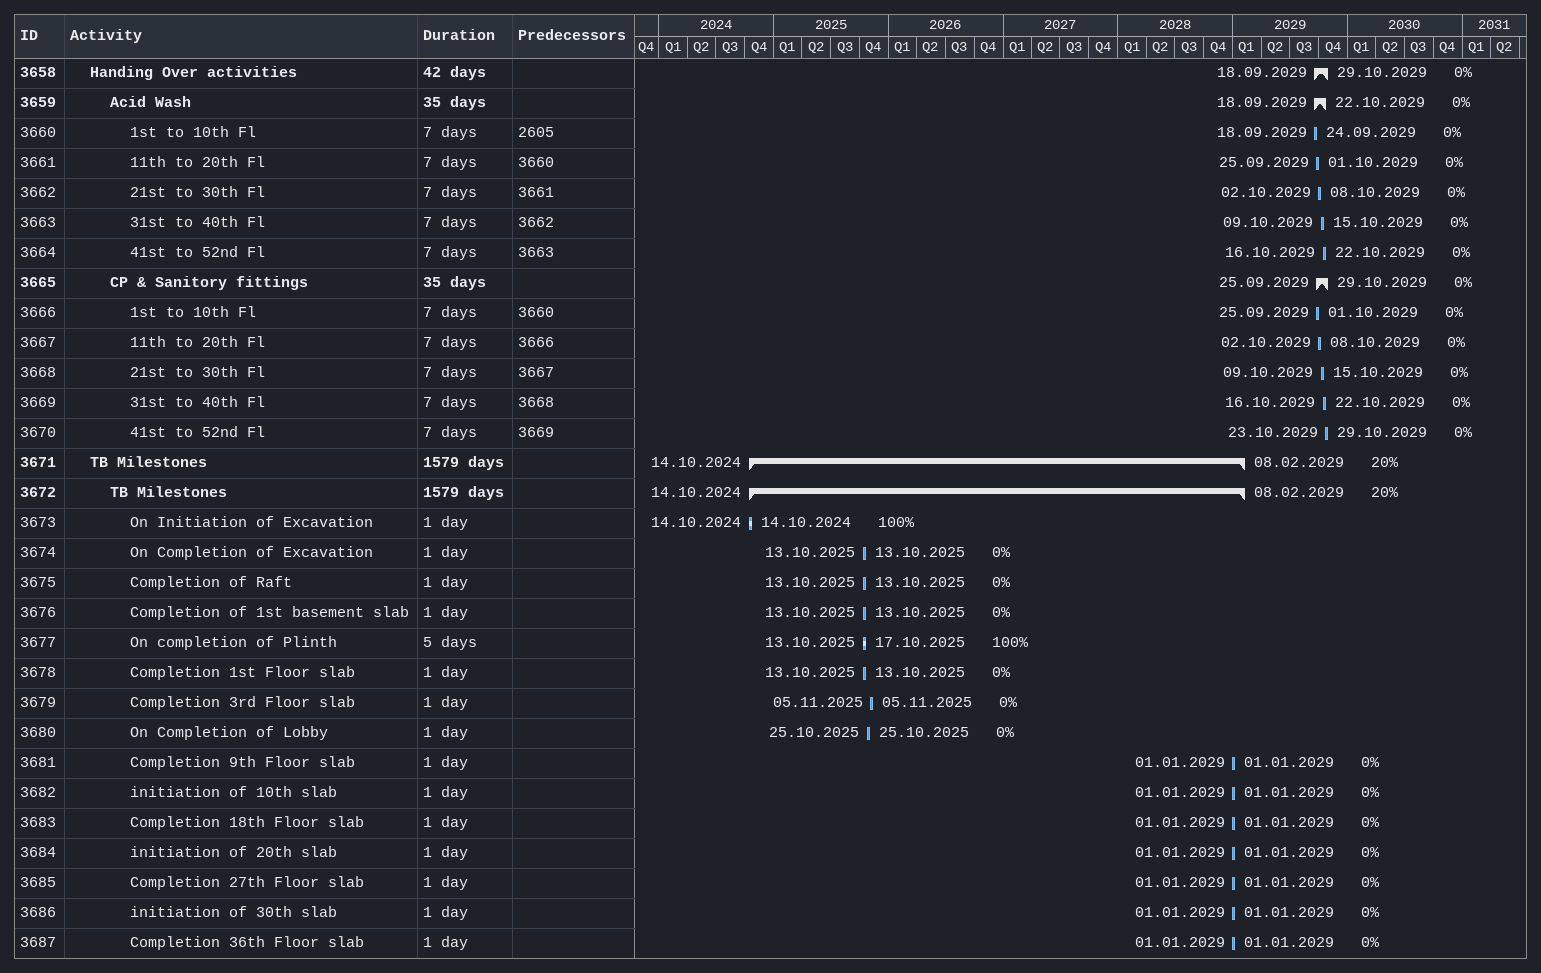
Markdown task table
| ID | Level | Task | Duration | Start | Finish | Predecessors | % complete |
|---|---|---|---|---|---|---|---|
| 3658 | 2 | **Handing Over activities** | 42d | 2029-09-18 | 2029-10-29 |  | 0 |
| 3659 | 3 | **Acid Wash** | 35d | 2029-09-18 | 2029-10-22 |  | 0 |
| 3660 | 4 | 1st to 10th Fl | 7d | 2029-09-18 | 2029-09-24 | 2605 | 0 |
| 3661 | 4 | 11th to 20th Fl | 7d | 2029-09-25 | 2029-10-01 | 3660 | 0 |
| 3662 | 4 | 21st to 30th Fl | 7d | 2029-10-02 | 2029-10-08 | 3661 | 0 |
| 3663 | 4 | 31st to 40th Fl | 7d | 2029-10-09 | 2029-10-15 | 3662 | 0 |
| 3664 | 4 | 41st to 52nd Fl | 7d | 2029-10-16 | 2029-10-22 | 3663 | 0 |
| 3665 | 3 | **CP & Sanitory fittings** | 35d | 2029-09-25 | 2029-10-29 |  | 0 |
| 3666 | 4 | 1st to 10th Fl | 7d | 2029-09-25 | 2029-10-01 | 3660 | 0 |
| 3667 | 4 | 11th to 20th Fl | 7d | 2029-10-02 | 2029-10-08 | 3666 | 0 |
| 3668 | 4 | 21st to 30th Fl | 7d | 2029-10-09 | 2029-10-15 | 3667 | 0 |
| 3669 | 4 | 31st to 40th Fl | 7d | 2029-10-16 | 2029-10-22 | 3668 | 0 |
| 3670 | 4 | 41st to 52nd Fl | 7d | 2029-10-23 | 2029-10-29 | 3669 | 0 |
| 3671 | 2 | **TB Milestones** | 1579d | 2024-10-14 | 2029-02-08 |  | 20 |
| 3672 | 3 | **TB Milestones** | 1579d | 2024-10-14 | 2029-02-08 |  | 20 |
| 3673 | 4 | On Initiation of Excavation | 1d | 2024-10-14 | 2024-10-14 |  | 100 |
| 3674 | 4 | On Completion of Excavation | 1d | 2025-10-13 | 2025-10-13 |  | 0 |
| 3675 | 4 | Completion of Raft | 1d | 2025-10-13 | 2025-10-13 |  | 0 |
| 3676 | 4 | Completion of 1st basement slab | 1d | 2025-10-13 | 2025-10-13 |  | 0 |
| 3677 | 4 | On completion of Plinth | 5d | 2025-10-13 | 2025-10-17 |  | 100 |
| 3678 | 4 | Completion 1st Floor slab | 1d | 2025-10-13 | 2025-10-13 |  | 0 |
| 3679 | 4 | Completion 3rd Floor slab | 1d | 2025-11-05 | 2025-11-05 |  | 0 |
| 3680 | 4 | On Completion of Lobby | 1d | 2025-10-25 | 2025-10-25 |  | 0 |
| 3681 | 4 | Completion 9th Floor slab | 1d | 2029-01-01 | 2029-01-01 |  | 0 |
| 3682 | 4 | initiation of 10th slab | 1d | 2029-01-01 | 2029-01-01 |  | 0 |
| 3683 | 4 | Completion 18th Floor slab | 1d | 2029-01-01 | 2029-01-01 |  | 0 |
| 3684 | 4 | initiation of 20th slab | 1d | 2029-01-01 | 2029-01-01 |  | 0 |
| 3685 | 4 | Completion 27th Floor slab | 1d | 2029-01-01 | 2029-01-01 |  | 0 |
| 3686 | 4 | initiation of 30th slab | 1d | 2029-01-01 | 2029-01-01 |  | 0 |
| 3687 | 4 | Completion 36th Floor slab | 1d | 2029-01-01 | 2029-01-01 |  | 0 |
